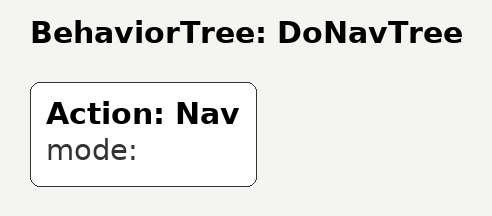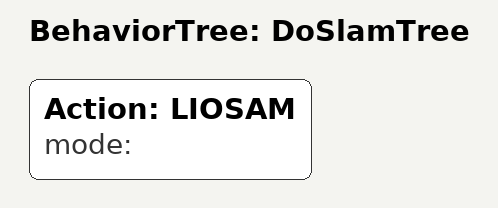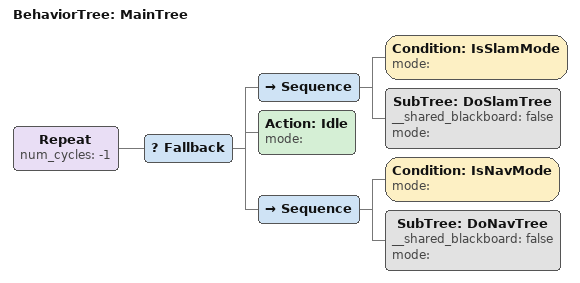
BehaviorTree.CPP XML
<?xml version="1.0"?>
<root main_tree_to_execute="MainTree">
    <BehaviorTree ID="DoNavTree">
        <Action ID="Nav" mode=""/>
    </BehaviorTree>
    <BehaviorTree ID="DoSlamTree">
        <Action ID="LIOSAM" mode=""/>
    </BehaviorTree>
    <BehaviorTree ID="MainTree">
        <Repeat num_cycles="-1">
            <Fallback>
                <Sequence>
                    <Condition ID="IsSlamMode" mode=""/>
                    <SubTree ID="DoSlamTree" __shared_blackboard="false" mode=""/>
                </Sequence>
                <Action ID="Idle" mode=""/>
                <Sequence>
                    <Condition ID="IsNavMode" mode=""/>
                    <SubTree ID="DoNavTree" __shared_blackboard="false" mode=""/>
                </Sequence>
            </Fallback>
        </Repeat>
    </BehaviorTree>
</root>
